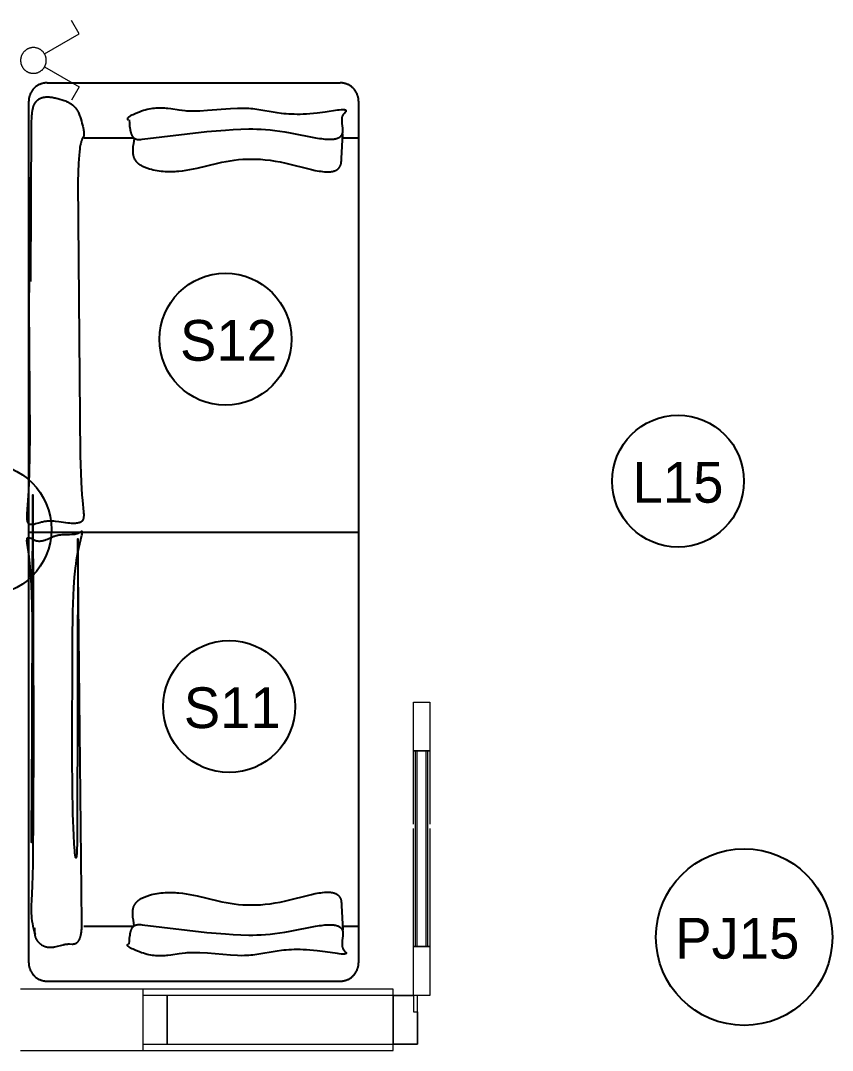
# Model space of a CAD drawing. Header units: metres. Extents: x 0 to 2861, y -1 to 1496.
# Drawn here: x 21.525 to 23.518, y 4.6 to 7.128 of the extents above; entities that cross this region are included whole.
import ezdxf

# ---------------------------------------------------------------- set-up
doc = ezdxf.new("R2010")
doc.units = ezdxf.units.M
for name, color, linetype, lineweight in [('#SAKLAR', 4, 'Continuous', 20), ('ARS-KUSEN', 25, 'Continuous', 9), ('ARS_DINDING', 1, 'Continuous', 15)]:
    doc.layers.add(name, color=color, linetype=linetype, lineweight=lineweight)
for name, color, linetype in [('ARS-FURNITURE', 252, 'Continuous'), ('FURNITURE', 251, 'Continuous'), ('TEKS', 7, 'Continuous')]:
    doc.layers.add(name, color=color, linetype=linetype)

# ---------------------------------------------------------------- blocks, each defined once
blk = doc.blocks.new('A45')
at = {"layer": 'FURNITURE'}
for points in [[(26955.2, 14386.7), (26953.5, 14386.7), (26951.8, 14386.6), (26950.1, 14386.4), (26948.4, 14386.2), (26946.7, 14386), (26945.1, 14385.7), (26943.4, 14385.3), (26941.8, 14384.8), (26940.1, 14384.4), (26938.5, 14383.8), (26936.9, 14383.2), (26935.3, 14382.6), (26933.8, 14381.9), (26932.2, 14381.1), (26930.7, 14380.3), (26929.3, 14379.4), (26927.8, 14378.5), (26926.4, 14377.5), (26925, 14376.5), (26923.7, 14375.5), (26922.4, 14374.4), (26921.1, 14373.2), (26919.9, 14372.1), (26918.7, 14370.8), (26917.6, 14369.6), (26916.5, 14368.3), (26915.4, 14366.9), (26914.4, 14365.5), (26913.4, 14364.1), (26912.5, 14362.7), (26911.7, 14361.2), (26910.8, 14359.7), (26910.1, 14358.2), (26909.4, 14356.6), (26908.7, 14355), (26908.1, 14353.4), (26907.6, 14351.8), (26907.1, 14350.2), (26906.7, 14348.5), (26906.3, 14346.9), (26906, 14345.2), (26905.7, 14343.5), (26905.5, 14341.8), (26905.4, 14340.1), (26905.3, 14338.4), (26905.2, 14336.7)], [(26955.2, 14386.7), (29305.2, 14386.7)], [(27050.6, 14370.6), (27043.5, 14370.8), (27040, 14370.8), (27038.2, 14370.7), (27036.5, 14370.6), (27034.8, 14370.5), (27033, 14370.3), (27032.2, 14370.2), (27031.3, 14370.1), (27030.5, 14369.9), (27029.7, 14369.8), (27028.8, 14369.6), (27028, 14369.4), (27027.2, 14369.2), (27026.4, 14368.9), (27025.6, 14368.7), (27024.7, 14368.4), (27023.9, 14368.1), (27023.1, 14367.8), (27022.6, 14367.6), (27022, 14367.3), (27021.5, 14367.1), (27020.9, 14366.8), (27020.4, 14366.5), (27019.8, 14366.2), (27018.8, 14365.6), (27017.7, 14365), (27016.7, 14364.3), (27015.6, 14363.5), (27014.6, 14362.8), (27013.7, 14362), (27012.7, 14361.1), (27011.7, 14360.3), (27010.8, 14359.4), (27009.9, 14358.5), (27009.1, 14357.5), (27008.2, 14356.6), (27007.4, 14355.6), (27006.6, 14354.6), (27005.8, 14353.5), (27005.1, 14352.5), (27004.4, 14351.4), (27003.7, 14350.3), (27003, 14349.2), (27002.4, 14348.1), (27001.8, 14346.9), (27001.3, 14345.8), (27000.8, 14344.6), (27000.3, 14343.5), (26999.8, 14342.3), (26999.4, 14341.1), (26999.1, 14340), (26998.7, 14338.8), (26998.4, 14337.6), (26998.2, 14336.7), (26998.1, 14335.7), (26997.9, 14334.8), (26997.8, 14333.9), (26997.7, 14333), (26997.6, 14332.1), (26997.5, 14331.1), (26997.5, 14330.2), (26997.5, 14329.3), (26997.5, 14328.4), (26997.5, 14327.4), (26997.5, 14326.5), (26997.6, 14325.6), (26997.6, 14324.7), (26997.8, 14322.8), (26998.1, 14321), (26998.3, 14319.1), (26998.7, 14317.3), (26999, 14315.4), (26999.9, 14311.7), (27003.8, 14296.6), (27004.7, 14292.8), (27005.1, 14290.9), (27005.5, 14288.9), (27005.8, 14287), (27006.1, 14285), (27006.3, 14283.1), (27006.5, 14281.1), (27006.6, 14279.1), (27006.7, 14278.2), (27006.7, 14277.2), (27006.7, 14275.4), (27006.4, 14268.3), (27006.4, 14267.5), (27006.4, 14266.6), (27006.5, 14265.8), (27006.5, 14265), (27006.6, 14264.2), (27006.6, 14263.8), (27006.7, 14263.4), (27006.7, 14262.9), (27006.8, 14262.4), (27006.9, 14261.9), (27007.1, 14261.5), (27007.2, 14261), (27007.3, 14260.5), (27007.5, 14260.1), (27007.6, 14259.6), (27007.8, 14259.2), (27008, 14258.7), (27008.2, 14258.3), (27008.4, 14257.9), (27008.6, 14257.5), (27008.8, 14257.1), (27009.1, 14256.7), (27009.3, 14256.3), (27009.6, 14255.9), (27009.8, 14255.5), (27010.1, 14255.1), (27010.4, 14254.8), (27010.7, 14254.4), (27011, 14254.1), (27011.3, 14253.7), (27011.6, 14253.4), (27012, 14253), (27012.3, 14252.7), (27012.7, 14252.4), (27013, 14252.1), (27013.4, 14251.8), (27013.8, 14251.5), (27014.2, 14251.2), (27014.6, 14250.9), (27015, 14250.6), (27015.4, 14250.3), (27015.8, 14250), (27016.2, 14249.7), (27017.1, 14249.2), (27018, 14248.7), (27019, 14248.2), (27020, 14247.8), (27021, 14247.3), (27022, 14246.9), (27023.1, 14246.5), (27024.1, 14246.1), (27025.3, 14245.8), (27026.4, 14245.4), (27027.5, 14245.1), (27028.7, 14244.8), (27031.1, 14244.2), (27033.6, 14243.7), (27036.2, 14243.3), (27038.8, 14242.9), (27041.5, 14242.6), (27044.2, 14242.3), (27047, 14242.1), (27052.6, 14241.7), (27058.3, 14241.5), (27064.1, 14241.4), (28111.4, 14252.4), (28112, 14252.4), (28112, 14252.4), (28112, 14252.4), (27283, 14254.1), (27260.3, 14255.2), (27252.5, 14255.7), (27249.5, 14256), (27246.9, 14256.3), (27245.8, 14256.5), (27244.9, 14256.6), (27244, 14256.8), (27243.3, 14257), (27243, 14257), (27242.7, 14257.1), (27242.5, 14257.2), (27242.3, 14257.2), (27242.2, 14257.3), (27242.1, 14257.3), (27242, 14257.3), (27241.9, 14257.4), (27241.8, 14257.4), (27241.8, 14257.5), (27241.7, 14257.5), (27241.6, 14257.5), (27241.6, 14257.6), (27241.5, 14257.6), (27241.5, 14257.6), (27241.4, 14257.7), (27241.4, 14257.7), (27241.4, 14257.8), (27241.3, 14257.8), (27241.3, 14257.8), (27241.3, 14257.9), (27241.3, 14257.9), (27241.3, 14258), (27241.3, 14258), (27241.4, 14258), (27241.4, 14258.1), (27241.4, 14258.1), (27241.4, 14258.2), (27241.5, 14258.2), (27241.5, 14258.2), (27241.6, 14258.3), (27241.6, 14258.3), (27241.7, 14258.4), (27241.8, 14258.4), (27241.9, 14258.4), (27241.9, 14258.5), (27242, 14258.5), (27242.1, 14258.5), (27242.2, 14258.6), (27242.4, 14258.7), (27242.7, 14258.7), (27242.9, 14258.8), (27243.2, 14258.9), (27243.5, 14259), (27244.2, 14259.1), (27244.9, 14259.3), (27245.7, 14259.4), (27247.6, 14259.8), (27249.7, 14260.1), (27254.7, 14260.7), (27260.6, 14261.2), (27279.6, 14262.7), (27303, 14264), (27361.5, 14266), (27510.9, 14268.5), (27832.9, 14267.7), (27913.7, 14266), (27979.1, 14263.3), (28006.8, 14261.4), (28031.7, 14259), (28043.2, 14257.6), (28054.1, 14256.1), (28064.5, 14254.4), (28074.3, 14252.6), (28086.1, 14250.2), (28121.9, 14241.6), (28124.7, 14241), (28126, 14240.8), (28127.1, 14240.7), (28127.6, 14240.6), (28128.1, 14240.6), (28128.6, 14240.5), (28129, 14240.5), (28129.2, 14240.5), (28129.4, 14240.5), (28129.6, 14240.5), (28129.8, 14240.5), (28130, 14240.5), (28130.2, 14240.6), (28130.3, 14240.6), (28130.4, 14240.6), (28130.5, 14240.6), (28130.5, 14240.6), (28130.6, 14240.6), (28130.7, 14240.7), (28130.7, 14240.7), (28130.8, 14240.7), (28130.9, 14240.7), (28130.9, 14240.7), (28131, 14240.8), (28131.1, 14240.8), (28131.1, 14240.8), (28131.2, 14240.8), (28131.2, 14240.9), (28131.3, 14240.9), (28131.3, 14240.9), (28131.4, 14241), (28131.4, 14241), (28131.4, 14241), (28131.5, 14241.1), (28131.5, 14241.1), (28131.5, 14241.1), (28131.6, 14241.2), (28131.6, 14241.2), (28131.6, 14241.2), (28131.7, 14241.3), (28131.7, 14241.3), (28131.7, 14241.4), (28131.7, 14241.4), (28131.7, 14241.5), (28131.8, 14241.5), (28131.8, 14241.5), (28131.8, 14241.6), (28131.8, 14241.6), (28131.8, 14241.7), (28131.8, 14241.7), (28131.8, 14241.7), (28131.8, 14241.7), (28131.8, 14241.8), (28131.8, 14241.8), (28131.8, 14241.8), (28131.8, 14241.9), (28131.8, 14241.9), (28131.8, 14241.9), (28131.8, 14242), (28131.8, 14242), (28131.8, 14242.1), (28131.8, 14242.1), (28131.8, 14242.2), (28131.7, 14242.3), (28131.7, 14242.3), (28131.7, 14242.4), (28131.7, 14242.5), (28131.7, 14242.5), (28131.6, 14242.6), (28131.6, 14242.7), (28131.5, 14242.9), (28131.5, 14243), (28131.4, 14243.2), (28131.2, 14243.5), (28131.1, 14243.9), (28130.6, 14244.6), (28128.4, 14248.4), (28127.8, 14249.5), (28127.1, 14250.7), (28126.8, 14251.4), (28126.5, 14252), (28126.2, 14252.7), (28125.9, 14253.4), (28125.6, 14254.2), (28125.3, 14254.9), (28125.1, 14255.7), (28124.8, 14256.5), (28124.6, 14257.3), (28124.4, 14258.1), (28124.2, 14258.7), (28124.1, 14259.4), (28123.8, 14260.7), (28123.6, 14262), (28123.4, 14263.4), (28123.3, 14264.8), (28123.2, 14266.2), (28123, 14269.2), (28122.8, 14275.5), (28122.6, 14289.2), (28122.5, 14292.7), (28122.2, 14296.2), (28121.9, 14299.8), (28121.7, 14301.6), (28121.5, 14303.3), (28121.2, 14305.1), (28120.8, 14306.8), (28120.5, 14308.6), (28120.1, 14310.3), (28119.5, 14312.2), (28119, 14314.1), (28118.4, 14316), (28117.7, 14317.9), (28116.3, 14321.6), (28110.1, 14335.9), (28108.7, 14339.5), (28108, 14341.2), (28107.4, 14343), (28106.8, 14344.7), (28106.3, 14346.5), (28105.8, 14348.3), (28105.6, 14349.2), (28105.5, 14350), (28105.3, 14350.9), (28105.1, 14351.8), (28105, 14352.7), (28104.9, 14353.6), (28104.8, 14354.5), (28104.7, 14355.4), (28104.7, 14356.2), (28104.6, 14357.1), (28104.6, 14358), (28104.6, 14358.9), (28104.7, 14359.8), (28104.8, 14360.7), (28104.8, 14361.6), (28105, 14362.5), (28105.1, 14363.4), (28105.3, 14364.3), (28105.5, 14365.3), (28105.8, 14366.2), (28106, 14367.1), (28106.3, 14368), (28106.7, 14368.9), (28107, 14369.8), (28107.4, 14370.8), (28107.8, 14371.7), (28108.7, 14373.5), (28112.1, 14380.3), (28112.4, 14381), (28112.8, 14381.7), (28113, 14382.4), (28113.3, 14383), (28113.5, 14383.6), (28113.7, 14384.2), (28113.8, 14384.5), (28113.8, 14384.8), (28113.9, 14385), (28114, 14385.3), (28114, 14385.6), (28114.1, 14385.8), (28114.1, 14386.1), (28114.2, 14386.3), (28114.2, 14386.5), (28114.2, 14386.8), (28114.2, 14387), (28114.2, 14387.2), (28114.2, 14387.4), (28114.2, 14387.6), (28114.2, 14387.8), (28114.2, 14388), (28114.2, 14388.2), (28114.2, 14388.3), (28114.2, 14388.4), (28114.1, 14388.5), (28114.1, 14388.6), (28114.1, 14388.7), (28114.1, 14388.8), (28114.1, 14388.9), (28114, 14388.9), (28114, 14389), (28114, 14389.1), (28113.9, 14389.2), (28113.9, 14389.3), (28113.9, 14389.4), (28113.9, 14389.4), (28113.8, 14389.5), (28113.8, 14389.6), (28113.7, 14389.7), (28113.7, 14389.7), (28113.7, 14389.8), (28113.6, 14389.9), (28113.6, 14390), (28113.5, 14390), (28113.5, 14390.1), (28113.4, 14390.2), (28113.4, 14390.2), (28113.3, 14390.3), (28113.3, 14390.4), (28113.2, 14390.4), (28113.2, 14390.5), (28113.1, 14390.5), (28113.1, 14390.6), (28113, 14390.7), (28113, 14390.7), (28112.9, 14390.8), (28112.8, 14390.8), (28112.8, 14390.9), (28112.7, 14390.9), (28112.6, 14391), (28112.6, 14391), (28112.5, 14391.1), (28112.4, 14391.1), (28112.4, 14391.2), (28112.3, 14391.2), (28112.2, 14391.3), (28112.1, 14391.4), (28111.9, 14391.4), (28111.7, 14391.5), (28111.6, 14391.6), (28111.4, 14391.7), (28111.2, 14391.7), (28111, 14391.8), (28110.9, 14391.9), (28110.7, 14391.9), (28110.5, 14392), (28110.3, 14392), (28110.1, 14392.1), (28109.8, 14392.1), (28109.6, 14392.2), (28109.4, 14392.2), (28109, 14392.3), (28108.5, 14392.3), (28108, 14392.4), (28107.5, 14392.4), (28107, 14392.4), (28106.5, 14392.4), (28105.9, 14392.4), (28104.8, 14392.4), (28103.6, 14392.3), (28102.4, 14392.2), (28099.7, 14391.9), (28076.2, 14388.2), (28063.6, 14386.5), (28035.2, 14383.4), (28001.7, 14380.8), (27962.1, 14378.7), (27861, 14376.1), (27301.9, 14380.3), (27288.3, 14380), (27285.8, 14379.8), (27285.4, 14379.8), (27285, 14379.7), (27284.9, 14379.7), (27284.8, 14379.7), (27284.7, 14379.7), (27284.6, 14379.7), (27284.5, 14379.6), (27284.4, 14379.6), (27284.4, 14379.6), (27284.4, 14379.6), (27284.4, 14379.6), (27284.4, 14379.5), (27284.5, 14379.5), (27284.6, 14379.5), (27284.7, 14379.5), (27284.8, 14379.5), (27284.9, 14379.4), (27285.1, 14379.4), (27285.4, 14379.4), (27285.9, 14379.3), (27288.7, 14379.1), (27315.3, 14378.4), (28231.1, 14375.9), (28231.5, 14375.9), (28231.6, 14375.9), (28231.7, 14375.9), (28231.7, 14375.9), (28231.7, 14375.8), (28231.6, 14375.8), (28231.5, 14375.8), (28230.5, 14375.8), (27539.2, 14373.3), (27223.2, 14375.1), (27165.2, 14376.9), (27124.6, 14379.5), (27113.3, 14380.1), (27107.5, 14380.2), (27101.7, 14380.2), (27095.6, 14380.1), (27089.5, 14379.8), (27083.1, 14379.4), (27076.6, 14378.7), (27069.9, 14377.9), (27062.9, 14376.8), (27055.6, 14375.4), (27048.1, 14373.8), (27040.3, 14371.8), (27032.1, 14369.5)], [(28130.2, 14386.7), (28130.2, 13486.7)], [(28813.5, 14381), (29247.9, 14379.1), (29260.7, 14378.5), (29266.1, 14378.1), (29271, 14377.6), (29275.4, 14377.1), (29279.3, 14376.5), (29281.1, 14376.1), (29282.8, 14375.8), (29284.5, 14375.4), (29286, 14375), (29287.5, 14374.6), (29289, 14374.2), (29290.3, 14373.8), (29291.7, 14373.3), (29293.2, 14372.7), (29294.6, 14372.1), (29296, 14371.5), (29297.3, 14370.8), (29298.6, 14370.1), (29299.9, 14369.4), (29300.5, 14369), (29301, 14368.7), (29301.6, 14368.3), (29302.2, 14367.9), (29302.7, 14367.5), (29303.3, 14367.1), (29303.8, 14366.7), (29304.3, 14366.3), (29304.8, 14365.9), (29305.3, 14365.4), (29305.8, 14365), (29306.2, 14364.6), (29306.7, 14364.1), (29307.1, 14363.7), (29307.6, 14363.2), (29308, 14362.7), (29308.4, 14362.3), (29308.8, 14361.8), (29309.2, 14361.3), (29309.5, 14360.9), (29309.9, 14360.4), (29310.3, 14359.9), (29310.6, 14359.4), (29310.9, 14358.9), (29311.3, 14358.4), (29311.6, 14357.9), (29311.9, 14357.3), (29312.2, 14356.8), (29312.5, 14356.3), (29312.7, 14355.8), (29313, 14355.2), (29313.2, 14354.7), (29313.7, 14353.6), (29314.2, 14352.5), (29314.6, 14351.4), (29314.9, 14350.2), (29315.3, 14349.1), (29315.6, 14347.9), (29315.9, 14346.7), (29316.1, 14345.6), (29316.3, 14344.3), (29316.5, 14343.1), (29316.6, 14341.9), (29316.7, 14340.7), (29316.8, 14339.4), (29316.9, 14338.2), (29316.9, 14336.9), (29316.9, 14335.6), (29316.9, 14334.4), (29316.9, 14333.1), (29316.7, 14330.5), (29316.5, 14327.9), (29316.2, 14325.3), (29315.8, 14322.6), (29315.4, 14320), (29314.8, 14317.4), (29314.3, 14314.8), (29313.7, 14312.1), (29312.3, 14307), (29310.9, 14301.9), (29309, 14295.7), (29307.9, 14292.6), (29306.9, 14289.7), (29305.8, 14286.8), (29304.6, 14284), (29303.4, 14281.3), (29302.2, 14278.6), (29301.5, 14277.3), (29300.8, 14276), (29300.1, 14274.8), (29299.4, 14273.6), (29298.6, 14272.3), (29297.9, 14271.2), (29297.1, 14270), (29296.3, 14268.9), (29295.5, 14267.7), (29294.6, 14266.7), (29293.7, 14265.6), (29292.8, 14264.6), (29291.9, 14263.5), (29290.9, 14262.6), (29289.9, 14261.6), (29288.9, 14260.7), (29287.8, 14259.7), (29286.7, 14258.8), (29285.6, 14258), (29284.4, 14257.1), (29283.3, 14256.3), (29282, 14255.5), (29280.8, 14254.8), (29279.5, 14254), (29278.3, 14253.3), (29276.9, 14252.6), (29275.6, 14251.9), (29274.3, 14251.3), (29271.5, 14250), (29268.7, 14248.9), (29265.9, 14247.8), (29262.9, 14246.7), (29260, 14245.7), (29257, 14244.8), (29251, 14243.1), (29245, 14241.4), (29236.7, 14239.4), (29232.8, 14238.5), (29229, 14237.7), (29225.4, 14237), (29223.6, 14236.7), (29222, 14236.5), (29220.4, 14236.3), (29218.9, 14236.1), (29217.5, 14236), (29216.9, 14236), (29216.2, 14236), (29215.5, 14235.9), (29214.8, 14236), (29214.2, 14236), (29213.5, 14236), (29212.9, 14236.1), (29212.3, 14236.2), (29211.8, 14236.3), (29211.2, 14236.4), (29210.7, 14236.5), (29210.2, 14236.7), (29209.7, 14236.8), (29209.2, 14237), (29208.8, 14237.1), (29208.3, 14237.3), (29207.9, 14237.5), (29207.5, 14237.7), (29207.1, 14237.9), (29206.6, 14238.1), (29205.8, 14238.6), (29202.4, 14240.5), (29201.4, 14241), (29200.4, 14241.4), (29199.3, 14241.9), (29198.2, 14242.3), (29197, 14242.8), (29195.8, 14243.2), (29194.5, 14243.6), (29193.1, 14244), (29190.1, 14244.8), (29186.9, 14245.5), (29183.4, 14246.2), (29179.7, 14246.8), (29175.7, 14247.4), (29167.1, 14248.5), (29157.6, 14249.5), (29136.1, 14251), (29111.8, 14252), (29084.9, 14252.6), (28338.8, 14246.6), (28265.9, 14243.9), (28232, 14241.7), (28216, 14240.3), (28184.8, 14237), (28181.9, 14236.8), (28179, 14236.6), (28177.6, 14236.6), (28176.3, 14236.6), (28175, 14236.6), (28173.7, 14236.7), (28172.4, 14236.8), (28171.2, 14236.9), (28170, 14237), (28169.4, 14237.1), (28168.8, 14237.2), (28168.3, 14237.3), (28167.7, 14237.5), (28167.2, 14237.6), (28166.7, 14237.7), (28166.1, 14237.9), (28165.6, 14238.1), (28165.1, 14238.2), (28164.6, 14238.4), (28164.1, 14238.6), (28163.7, 14238.8), (28163.2, 14239), (28162.8, 14239.3), (28162.3, 14239.5), (28161.9, 14239.8), (28161.7, 14239.9), (28161.5, 14240.1), (28161.3, 14240.2), (28161.1, 14240.4), (28160.9, 14240.5), (28160.7, 14240.7), (28160.5, 14240.8), (28160.3, 14241), (28160.1, 14241.1), (28159.9, 14241.3), (28159.8, 14241.5), (28159.6, 14241.6), (28159.3, 14242), (28159, 14242.3), (28158.7, 14242.6), (28158.5, 14243), (28158.2, 14243.3), (28157.9, 14243.7), (28157.7, 14244), (28157.5, 14244.4), (28157.2, 14244.8), (28157, 14245.2), (28156.8, 14245.6), (28156.6, 14246), (28156.4, 14246.5), (28156.2, 14246.9), (28156, 14247.3), (28155.9, 14247.8), (28155.7, 14248.3), (28155.6, 14248.7), (28155.4, 14249.2), (28155.3, 14249.7), (28155, 14250.7), (28154.8, 14251.7), (28154.6, 14252.7), (28154.4, 14253.7), (28154.2, 14254.8), (28154.1, 14255.9), (28153.9, 14257), (28153.8, 14258.1), (28153.7, 14260.4), (28153.6, 14262.8), (28153.6, 14265.1), (28153.7, 14267.5), (28153.8, 14269.9), (28154.1, 14274.6), (28154.6, 14279.9), (28155.2, 14285), (28157.9, 14304.1), (28159, 14313.2), (28159.4, 14317.8), (28159.7, 14322.4), (28159.8, 14324.6), (28159.8, 14327), (28159.8, 14329.3), (28159.8, 14331.6), (28159.6, 14334), (28159.4, 14336.4), (28159.2, 14338.8), (28158.9, 14341.3), (28158.5, 14343.8), (28158, 14346.3), (28157.5, 14348.9), (28156.8, 14351.5), (28155.6, 14356.2), (28152.2, 14367.8), (28151.6, 14370), (28151.1, 14372.1), (28150.9, 14373.2), (28150.7, 14374.2), (28150.6, 14375.2), (28150.4, 14376.2), (28150.3, 14377.2), (28150.3, 14377.6), (28150.3, 14378.1), (28150.3, 14378.6), (28150.3, 14379), (28150.3, 14379.5), (28150.3, 14379.9), (28150.3, 14380.3), (28150.3, 14380.7), (28150.4, 14381.2), (28150.4, 14381.6), (28150.5, 14382), (28150.6, 14382.3), (28150.6, 14382.5), (28150.7, 14382.7), (28150.7, 14382.9), (28150.8, 14383.1), (28150.9, 14383.3), (28150.9, 14383.5), (28151, 14383.6), (28151, 14383.8), (28151.1, 14384), (28151.2, 14384.2), (28151.3, 14384.3), (28151.4, 14384.5), (28151.5, 14384.7), (28151.6, 14384.9), (28151.7, 14385.1), (28151.8, 14385.3), (28151.9, 14385.5), (28152.1, 14385.6), (28152.2, 14385.8), (28152.3, 14386), (28152.5, 14386.2), (28152.6, 14386.3), (28152.8, 14386.5), (28153, 14386.7), (28153.1, 14386.8), (28153.3, 14387), (28153.5, 14387.1), (28153.7, 14387.3), (28153.8, 14387.4), (28154, 14387.6), (28154.2, 14387.7), (28154.4, 14387.8), (28154.6, 14388), (28154.8, 14388.1), (28155, 14388.2), (28155.3, 14388.3), (28155.5, 14388.5), (28155.7, 14388.6), (28155.9, 14388.7), (28156.2, 14388.8), (28156.7, 14389), (28157.2, 14389.2), (28157.7, 14389.4), (28158.2, 14389.6), (28158.7, 14389.7), (28159.3, 14389.9), (28159.9, 14390), (28160.5, 14390.2), (28161.1, 14390.3), (28161.7, 14390.4), (28163, 14390.6), (28164.3, 14390.8), (28165.7, 14390.9), (28167.1, 14391), (28168.6, 14391.1), (28170.1, 14391.1), (28173.2, 14391.1), (28176.5, 14391), (28179.9, 14390.9), (28241.7, 14386.8), (28290.7, 14384.6), (28390.9, 14382.4), (28749, 14385.7), (29090.3, 14380.8), (29107, 14380.1), (29108.7, 14380), (29110, 14379.9)], [(29355.2, 14336.7), (29355.2, 14338.4), (29355.1, 14340.1), (29355, 14341.8), (29354.8, 14343.5), (29354.5, 14345.2), (29354.2, 14346.9), (29353.8, 14348.5), (29353.4, 14350.2), (29352.9, 14351.8), (29352.4, 14353.4), (29351.8, 14355), (29351.1, 14356.6), (29350.4, 14358.2), (29349.6, 14359.7), (29348.8, 14361.2), (29348, 14362.7), (29347.1, 14364.1), (29346.1, 14365.5), (29345.1, 14366.9), (29344, 14368.3), (29342.9, 14369.6), (29341.8, 14370.8), (29340.6, 14372.1), (29339.4, 14373.2), (29338.1, 14374.4), (29336.8, 14375.5), (29335.5, 14376.5), (29334.1, 14377.5), (29332.7, 14378.5), (29331.2, 14379.4), (29329.7, 14380.3), (29328.2, 14381.1), (29326.7, 14381.9), (29325.2, 14382.6), (29323.6, 14383.2), (29322, 14383.8), (29320.4, 14384.4), (29318.7, 14384.8), (29317.1, 14385.3), (29315.4, 14385.7), (29313.7, 14386), (29312.1, 14386.2), (29310.4, 14386.4), (29308.7, 14386.6), (29307, 14386.7), (29305.2, 14386.7)], [(26905.2, 14336.7), (26905.2, 13536.7)], [(29355.2, 14336.7), (29355.2, 13536.7)], [(27055.2, 14236.7), (27055.2, 14100.2)], [(29205.2, 14236.7), (29205.2, 14100.2)], [(27006.1, 14112.5), (27014.8, 14112), (27023.3, 14111.3), (27027.4, 14110.8), (27031.4, 14110.3), (27033.4, 14109.9), (27035.3, 14109.6), (27037.1, 14109.2), (27038.9, 14108.8), (27040.6, 14108.3), (27042.3, 14107.8), (27043.1, 14107.5), (27044, 14107.3), (27044.7, 14107), (27045.5, 14106.7), (27046.3, 14106.4), (27047, 14106), (27047.7, 14105.7), (27048.4, 14105.4), (27049.1, 14105), (27049.8, 14104.6), (27050.4, 14104.2), (27051.1, 14103.8), (27051.7, 14103.4), (27052.3, 14103), (27052.8, 14102.5), (27053.1, 14102.3), (27053.4, 14102.1), (27053.7, 14101.8), (27053.9, 14101.6), (27054.2, 14101.3), (27054.4, 14101.1), (27054.7, 14100.8), (27054.9, 14100.6), (27055.1, 14100.3), (27055.4, 14100), (27055.6, 14099.8), (27055.8, 14099.5), (27056, 14099.2), (27056.2, 14098.9), (27056.4, 14098.6), (27056.6, 14098.4), (27056.8, 14098.1), (27057, 14097.8), (27057.1, 14097.5), (27057.3, 14097.1), (27057.5, 14096.8), (27057.6, 14096.5), (27057.8, 14096.2), (27057.9, 14095.9), (27058, 14095.5), (27058.2, 14095.2), (27058.3, 14094.9), (27058.4, 14094.6), (27058.5, 14094.3), (27058.6, 14094), (27058.7, 14093.3), (27058.9, 14092.7), (27059, 14092), (27059.1, 14091.3), (27059.2, 14090.6), (27059.3, 14089.9), (27059.4, 14089.2), (27059.4, 14088.5), (27059.5, 14087.8), (27059.5, 14087), (27059.5, 14085.5), (27059.5, 14084), (27059.4, 14082.4), (27059.3, 14080.8), (27059, 14077.5), (27038.3, 13901.1), (27033.9, 13850.2), (27032.4, 13829), (27031.3, 13807.8), (27030.9, 13786.3), (27031, 13775.2), (27031.3, 13764), (27031.8, 13752.4), (27032.6, 13740.4), (27033.7, 13728), (27035.1, 13715.2), (27036.8, 13701.8), (27038.9, 13687.8), (27041.4, 13673.2), (27055, 13603.9), (27056.6, 13593.4), (27057.3, 13588.3), (27057.9, 13583.3), (27058.4, 13578.4), (27058.7, 13573.7), (27059, 13569.1), (27059, 13566.9), (27059, 13564.7), (27059, 13562.6), (27058.9, 13560.5), (27058.8, 13558.5), (27058.6, 13556.5), (27058.4, 13554.6), (27058.2, 13552.7), (27057.9, 13550.9), (27057.7, 13550), (27057.5, 13549.1), (27057.3, 13548.3), (27057.1, 13547.4), (27056.9, 13546.6), (27056.6, 13545.8), (27056.4, 13545), (27056.1, 13544.3), (27055.8, 13543.5), (27055.5, 13542.8), (27055.2, 13542), (27054.9, 13541.3), (27054.5, 13540.6), (27054.2, 13540), (27053.8, 13539.3), (27053.4, 13538.7), (27053, 13538.1), (27052.6, 13537.5), (27052.2, 13536.9), (27052, 13536.6), (27051.7, 13536.4), (27051.5, 13536.1), (27051.3, 13535.8), (27051, 13535.6), (27050.8, 13535.3), (27050.5, 13535.1), (27050.3, 13534.8), (27050, 13534.6), (27049.8, 13534.3), (27049.5, 13534.1), (27049.2, 13533.9), (27049, 13533.7), (27048.7, 13533.4), (27048.4, 13533.2), (27048.1, 13533), (27047.8, 13532.8), (27047.5, 13532.6), (27047.2, 13532.4), (27046.9, 13532.3), (27046.6, 13532.1), (27046.3, 13531.9), (27046, 13531.8), (27045.6, 13531.6), (27045.3, 13531.4), (27045, 13531.3), (27044.6, 13531.1), (27044.3, 13531), (27044, 13530.9), (27043.6, 13530.7), (27043.3, 13530.6), (27042.9, 13530.5), (27042.5, 13530.4), (27042.2, 13530.3), (27041.8, 13530.2), (27041.4, 13530.1), (27040.6, 13529.9), (27039.8, 13529.8), (27039, 13529.7), (27038.2, 13529.6), (27037.3, 13529.5), (27036.7, 13529.5), (27036, 13529.5), (27035.3, 13529.4), (27034.6, 13529.4), (27033.2, 13529.5), (27031.7, 13529.6), (27030.3, 13529.7), (27028.7, 13529.8), (27015.8, 13531.4), (27012.5, 13531.7), (27010.9, 13531.8), (27009.2, 13531.9), (27007.6, 13531.9), (27005.9, 13531.9), (27004.3, 13531.8), (27003.5, 13531.8), (27002.8, 13531.7), (27002, 13531.6), (27001.2, 13531.5), (27000.4, 13531.4), (26999.7, 13531.2), (26998.9, 13531.1), (26998.2, 13530.9), (26997.4, 13530.7), (26996.7, 13530.5), (26996, 13530.3), (26995.2, 13530), (26994.5, 13529.7), (26993.8, 13529.4), (26993.5, 13529.3), (26993.2, 13529.1), (26992.8, 13528.9), (26992.5, 13528.7), (26992.2, 13528.5), (26991.8, 13528.3), (26991.5, 13528.2), (26991.2, 13527.9), (26990.9, 13527.7), (26990.5, 13527.5), (26990.2, 13527.3), (26989.9, 13527.1), (26989.6, 13526.8), (26989.3, 13526.6), (26989, 13526.3), (26988.7, 13526), (26988.2, 13525.6), (26987.8, 13525.2), (26985.6, 13523), (26985.2, 13522.6), (26985, 13522.3), (26984.7, 13522.1), (26984.4, 13521.9), (26984.2, 13521.7), (26984, 13521.5), (26983.7, 13521.3), (26983.6, 13521.2), (26983.5, 13521.2), (26983.4, 13521.1), (26983.3, 13521), (26983.2, 13521), (26983.1, 13520.9), (26982.9, 13520.9), (26982.8, 13520.8), (26982.7, 13520.8), (26982.6, 13520.7), (26982.5, 13520.7), (26982.4, 13520.7), (26982.3, 13520.6), (26982.3, 13520.6), (26982.2, 13520.6), (26982.1, 13520.6), (26982, 13520.5), (26981.9, 13520.5), (26981.8, 13520.5), (26981.7, 13520.5), (26981.6, 13520.5), (26981.5, 13520.5), (26981.5, 13520.5), (26981.4, 13520.6), (26981.3, 13520.6), (26981.2, 13520.6), (26981.2, 13520.6), (26981.1, 13520.6), (26981, 13520.7), (26980.9, 13520.7), (26980.9, 13520.7), (26980.8, 13520.8), (26980.7, 13520.8), (26980.7, 13520.9), (26980.6, 13520.9), (26980.5, 13521), (26980.5, 13521), (26980.4, 13521.1), (26980.4, 13521.2), (26980.3, 13521.2), (26980.2, 13521.3), (26980.2, 13521.4), (26980.1, 13521.4), (26980.1, 13521.5), (26980, 13521.6), (26980, 13521.7), (26979.9, 13521.8), (26979.9, 13521.9), (26979.8, 13522), (26979.8, 13522.1), (26979.7, 13522.2), (26979.7, 13522.3), (26979.7, 13522.4), (26979.6, 13522.5), (26979.6, 13522.7), (26979.5, 13523), (26979.4, 13523.2), (26979.4, 13523.5), (26979.3, 13523.8), (26979.2, 13524.1), (26979.2, 13524.4), (26979.1, 13524.7), (26979.1, 13525), (26979, 13525.7), (26979, 13526.5), (26979, 13527.2), (26978.9, 13528), (26978.9, 13528.9), (26979, 13530.7), (26979.1, 13532.6), (26979.2, 13534.7), (26979.6, 13539.3), (26980.2, 13544.2), (26985.2, 13578.1), (26988, 13599.8), (26989.1, 13610), (26989.9, 13619.7), (26990.5, 13629), (26990.9, 13637.8), (26991.2, 13646.3), (26991.2, 13654.5), (26991.1, 13662.3), (26990.9, 13669.8), (26990.5, 13677), (26990.1, 13683.9), (26989.5, 13690.6), (26988.8, 13697), (26987.2, 13709.3), (26977.9, 13764.2), (26976.4, 13775.1), (26975.9, 13780.6), (26975.4, 13786.3), (26975, 13792.2), (26974.8, 13798.1), (26974.7, 13807.3), (26975, 13816.7), (26976, 13836.4), (26981.1, 13899.2), (26982.3, 13920.2), (26982.6, 13930.4), (26982.6, 13940.5), (26982.4, 13950.3), (26982.1, 13955.1), (26981.8, 13959.8), (26980.9, 13968), (26979.9, 13975.9), (26976.4, 13999.3), (26975.4, 14007.1), (26975, 14011), (26974.7, 14015), (26974.4, 14019), (26974.2, 14023.1), (26974.1, 14027.3), (26974.1, 14031.5), (26974.3, 14035.8), (26974.6, 14040.2), (26975, 14044.6), (26975.5, 14049.2), (26976.3, 14053.9), (26977.2, 14058.7), (26978.3, 14063.6), (26979.6, 14068.6), (26981.1, 14073.8), (26982.8, 14079.1), (26984.8, 14084.6), (26987, 14090.3), (26989.5, 14096.1), (26992.2, 14102.1), (26993.8, 14105.5), (26994.6, 14107.1), (26995.5, 14108.7), (26996.3, 14110.2), (26996.8, 14111), (26997.2, 14111.7), (26997.6, 14112.3), (26998.1, 14113), (26998.5, 14113.6), (26999, 14114.2), (26999.2, 14114.4), (26999.4, 14114.7), (26999.6, 14114.9), (26999.9, 14115.2), (27000.1, 14115.4), (27000.3, 14115.6), (27000.5, 14115.8), (27000.7, 14116), (27000.9, 14116.1), (27001, 14116.2), (27001.1, 14116.3), (27001.2, 14116.4), (27001.3, 14116.4), (27001.4, 14116.5), (27001.5, 14116.6), (27001.6, 14116.6), (27001.8, 14116.7), (27001.9, 14116.8), (27002, 14116.8), (27002.1, 14116.9), (27002.2, 14116.9), (27002.3, 14117), (27002.4, 14117), (27002.5, 14117.1), (27002.6, 14117.1), (27002.8, 14117.1), (27002.9, 14117.1), (27003, 14117.2), (27003, 14117.2), (27003.1, 14117.2), (27003.1, 14117.2), (27003.2, 14117.2), (27003.3, 14117.2), (27003.3, 14117.2), (27003.4, 14117.2), (27003.4, 14117.2), (27003.5, 14117.2), (27003.5, 14117.2), (27003.6, 14117.2), (27003.7, 14117.2), (27003.7, 14117.2), (27003.8, 14117.2), (27003.8, 14117.2), (27003.9, 14117.2), (27003.9, 14117.2), (27004, 14117.2), (27004, 14117.2), (27004.1, 14117.2), (27004.2, 14117.1), (27004.2, 14117.1), (27004.3, 14117.1), (27004.3, 14117.1), (27004.4, 14117.1), (27004.4, 14117.1), (27004.5, 14117.1), (27004.5, 14117), (27004.6, 14117), (27004.6, 14117), (27004.7, 14117), (27004.8, 14116.9), (27004.8, 14116.9), (27004.9, 14116.9), (27005, 14116.8), (27005.1, 14116.8), (27005.2, 14116.7), (27005.3, 14116.6), (27005.4, 14116.6), (27005.5, 14116.5), (27005.6, 14116.4), (27005.7, 14116.3), (27005.9, 14116.2), (27006, 14116.1), (27006.1, 14116)], [(27056.4, 14098.7), (27071.7, 14101.2), (27075.4, 14101.7), (27079.1, 14102.2), (27082.8, 14102.5), (27086.4, 14102.7), (27088.1, 14102.8), (27089.9, 14102.8), (27091.6, 14102.8), (27093.4, 14102.8), (27095, 14102.7), (27096.7, 14102.6), (27098.4, 14102.4), (27100, 14102.2), (27101.6, 14102), (27103.2, 14101.7), (27103.9, 14101.5), (27104.7, 14101.3), (27105.5, 14101.1), (27106.2, 14100.9), (27107, 14100.7), (27107.7, 14100.4), (27108.5, 14100.2), (27109.2, 14099.9), (27109.9, 14099.6), (27110.6, 14099.3), (27111.3, 14099), (27112, 14098.7), (27112.9, 14098.2), (27113.8, 14097.7), (27114.7, 14097.1), (27115.6, 14096.6), (27116.5, 14096), (27117.3, 14095.4), (27118.2, 14094.7), (27119, 14094.1), (27119.8, 14093.4), (27120.6, 14092.7), (27121.4, 14091.9), (27122.1, 14091.2), (27122.9, 14090.4), (27123.6, 14089.6), (27124.3, 14088.7), (27125, 14087.9), (27125.7, 14087), (27126.4, 14086.1), (27127.1, 14085.2), (27127.7, 14084.2), (27128.4, 14083.3), (27129, 14082.3), (27130.2, 14080.3), (27131.4, 14078.2), (27132.5, 14076.1), (27133.5, 14073.9), (27134.6, 14071.6), (27135.5, 14069.3), (27136.5, 14066.9), (27137.3, 14064.5), (27138.2, 14062.1), (27139, 14059.6), (27139.7, 14057.1), (27141.1, 14052), (27142.3, 14046.8), (27143.3, 14041.5), (27144.2, 14036.2), (27145, 14031), (27145.7, 14025.4), (27146.2, 14019.8), (27146.6, 14014.3), (27146.9, 14008.9), (27147, 14003.5), (27147, 13998.1), (27146.9, 13992.8), (27146.7, 13987.5), (27146.4, 13982.3), (27145.9, 13977.1), (27144.8, 13966.9), (27143.4, 13956.7), (27141.7, 13946.8), (27139.8, 13936.9), (27137.7, 13927.2), (27124.2, 13871), (27121.7, 13859.7), (27119.5, 13848.4), (27117.6, 13837.2), (27116, 13825.9), (27114.7, 13814.5), (27113.8, 13802.9), (27113.2, 13791.2), (27113, 13779.3), (27113.2, 13767.1), (27113.8, 13754.6), (27114.9, 13741.7), (27116.4, 13728.4), (27118.5, 13714.6), (27121, 13700.3), (27124, 13685.5), (27141.5, 13615.6), (27143.9, 13605), (27144.9, 13599.8), (27145.8, 13594.7), (27146.5, 13589.7), (27147.1, 13584.9), (27147.6, 13580.1), (27147.8, 13577.8), (27147.9, 13575.6), (27148, 13573.4), (27148, 13571.2), (27148, 13569), (27147.9, 13566.9), (27147.7, 13564.9), (27147.6, 13562.9), (27147.3, 13561), (27147.2, 13560), (27147, 13559.1), (27146.8, 13558.1), (27146.7, 13557.2), (27146.4, 13556.3), (27146.2, 13555.4), (27146, 13554.6), (27145.7, 13553.7), (27145.5, 13552.9), (27145.2, 13552), (27144.9, 13551.2), (27144.6, 13550.4), (27144.2, 13549.7), (27143.9, 13548.9), (27143.5, 13548.1), (27143.1, 13547.4), (27142.7, 13546.7), (27142.3, 13546), (27141.8, 13545.3), (27141.4, 13544.7), (27140.9, 13544), (27140.4, 13543.4), (27139.8, 13542.8), (27139.3, 13542.2), (27138.7, 13541.6), (27138.1, 13541), (27137.5, 13540.5), (27136.9, 13540), (27136.3, 13539.5), (27135.6, 13539), (27134.9, 13538.5), (27134.2, 13538.1), (27133.5, 13537.6), (27132.7, 13537.2), (27132, 13536.8), (27131.2, 13536.5), (27130.3, 13536.1), (27129.5, 13535.8), (27128.6, 13535.5), (27127.7, 13535.2), (27126.8, 13535), (27125.9, 13534.7), (27125.1, 13534.5), (27124.3, 13534.4), (27122.6, 13534.1), (27120.9, 13533.8), (27119.2, 13533.6), (27115.6, 13533.3), (27112, 13533), (27044.3, 13529.5)], [(29204.1, 14098.7), (29188.8, 14101.2), (29185.1, 14101.7), (29181.4, 14102.2), (29177.7, 14102.5), (29174.1, 14102.7), (29172.3, 14102.8), (29170.6, 14102.8), (29168.8, 14102.8), (29167.1, 14102.8), (29165.4, 14102.7), (29163.8, 14102.6), (29162.1, 14102.4), (29160.5, 14102.2), (29158.9, 14102), (29157.3, 14101.7), (29156.5, 14101.5), (29155.8, 14101.3), (29155, 14101.1), (29154.3, 14100.9), (29153.5, 14100.7), (29152.8, 14100.4), (29152, 14100.2), (29151.3, 14099.9), (29150.6, 14099.6), (29149.9, 14099.3), (29149.2, 14099), (29148.5, 14098.7), (29147.6, 14098.2), (29146.6, 14097.7), (29145.8, 14097.1), (29144.9, 14096.6), (29144, 14096), (29143.2, 14095.4), (29142.3, 14094.7), (29141.5, 14094.1), (29140.7, 14093.4), (29139.9, 14092.7), (29139.1, 14091.9), (29138.4, 14091.2), (29137.6, 14090.4), (29136.9, 14089.6), (29136.2, 14088.7), (29135.5, 14087.9), (29134.8, 14087), (29134.1, 14086.1), (29133.4, 14085.2), (29132.8, 14084.2), (29132.1, 14083.3), (29131.5, 14082.3), (29130.3, 14080.3), (29129.1, 14078.2), (29128, 14076.1), (29126.9, 14073.9), (29125.9, 14071.6), (29125, 14069.3), (29124, 14066.9), (29123.2, 14064.5), (29122.3, 14062.1), (29121.5, 14059.6), (29120.8, 14057.1), (29119.4, 14052), (29118.2, 14046.8), (29117.2, 14041.5), (29116.3, 14036.2), (29115.5, 14031), (29114.8, 14025.4), (29114.3, 14019.8), (29113.9, 14014.3), (29113.6, 14008.9), (29113.5, 14003.5), (29113.5, 13998.1), (29113.6, 13992.8), (29113.8, 13987.5), (29114.1, 13982.3), (29114.5, 13977.1), (29115.6, 13966.9), (29117.1, 13956.7), (29118.8, 13946.8), (29120.7, 13936.9), (29122.8, 13927.2), (29136.3, 13871), (29138.8, 13859.7), (29141, 13848.4), (29142.9, 13837.2), (29144.5, 13825.9), (29145.8, 13814.5), (29146.7, 13802.9), (29147.3, 13791.2), (29147.5, 13779.3), (29147.3, 13767.1), (29146.7, 13754.6), (29145.6, 13741.7), (29144, 13728.4), (29142, 13714.6), (29139.5, 13700.3), (29136.4, 13685.5), (29119, 13615.6), (29116.6, 13605), (29115.6, 13599.8), (29114.7, 13594.7), (29114, 13589.7), (29113.3, 13584.9), (29112.9, 13580.1), (29112.7, 13577.8), (29112.6, 13575.6), (29112.5, 13573.4), (29112.5, 13571.2), (29112.5, 13569), (29112.6, 13566.9), (29112.7, 13564.9), (29112.9, 13562.9), (29113.2, 13561), (29113.3, 13560), (29113.5, 13559.1), (29113.6, 13558.1), (29113.8, 13557.2), (29114, 13556.3), (29114.3, 13555.4), (29114.5, 13554.6), (29114.7, 13553.7), (29115, 13552.9), (29115.3, 13552), (29115.6, 13551.2), (29115.9, 13550.4), (29116.3, 13549.7), (29116.6, 13548.9), (29117, 13548.1), (29117.4, 13547.4), (29117.8, 13546.7), (29118.2, 13546), (29118.7, 13545.3), (29119.1, 13544.7), (29119.6, 13544), (29120.1, 13543.4), (29120.6, 13542.8), (29121.2, 13542.2), (29121.8, 13541.6), (29122.3, 13541), (29122.9, 13540.5), (29123.6, 13540), (29124.2, 13539.5), (29124.9, 13539), (29125.6, 13538.5), (29126.3, 13538.1), (29127, 13537.6), (29127.8, 13537.2), (29128.5, 13536.8), (29129.3, 13536.5), (29130.1, 13536.1), (29131, 13535.8), (29131.9, 13535.5), (29132.7, 13535.2), (29133.7, 13535), (29134.6, 13534.7), (29135.4, 13534.5), (29136.2, 13534.4), (29137.8, 13534.1), (29139.6, 13533.8), (29141.3, 13533.6), (29144.9, 13533.3), (29148.5, 13533), (29216.2, 13529.5)], [(29254.4, 14112.5), (29245.7, 14112), (29237.2, 14111.3), (29233, 14110.8), (29229.1, 14110.3), (29227.1, 14109.9), (29225.2, 14109.6), (29223.4, 14109.2), (29221.6, 14108.8), (29219.8, 14108.3), (29218.2, 14107.8), (29217.3, 14107.5), (29216.5, 14107.3), (29215.7, 14107), (29215, 14106.7), (29214.2, 14106.4), (29213.5, 14106), (29212.7, 14105.7), (29212, 14105.4), (29211.4, 14105), (29210.7, 14104.6), (29210, 14104.2), (29209.4, 14103.8), (29208.8, 14103.4), (29208.2, 14103), (29207.6, 14102.5), (29207.4, 14102.3), (29207.1, 14102.1), (29206.8, 14101.8), (29206.6, 14101.6), (29206.3, 14101.3), (29206.1, 14101.1), (29205.8, 14100.8), (29205.6, 14100.6), (29205.3, 14100.3), (29205.1, 14100), (29204.9, 14099.8), (29204.7, 14099.5), (29204.5, 14099.2), (29204.3, 14098.9), (29204.1, 14098.6), (29203.9, 14098.4), (29203.7, 14098.1), (29203.5, 14097.8), (29203.3, 14097.5), (29203.2, 14097.1), (29203, 14096.8), (29202.9, 14096.5), (29202.7, 14096.2), (29202.6, 14095.9), (29202.4, 14095.5), (29202.3, 14095.2), (29202.2, 14094.9), (29202.1, 14094.6), (29202, 14094.3), (29201.9, 14094), (29201.7, 14093.3), (29201.6, 14092.7), (29201.5, 14092), (29201.3, 14091.3), (29201.2, 14090.6), (29201.2, 14089.9), (29201.1, 14089.2), (29201, 14088.5), (29201, 14087.8), (29201, 14087), (29201, 14085.5), (29201, 14084), (29201.1, 14082.4), (29201.2, 14080.8), (29201.5, 14077.5), (29222.2, 13901.1), (29226.6, 13850.2), (29228.1, 13829), (29229.1, 13807.8), (29229.6, 13786.3), (29229.5, 13775.2), (29229.2, 13764), (29228.7, 13752.4), (29227.9, 13740.4), (29226.8, 13728), (29225.4, 13715.2), (29223.6, 13701.8), (29221.5, 13687.8), (29219.1, 13673.2), (29205.5, 13603.9), (29203.9, 13593.4), (29203.2, 13588.3), (29202.6, 13583.3), (29202.1, 13578.4), (29201.7, 13573.7), (29201.5, 13569.1), (29201.5, 13566.9), (29201.5, 13564.7), (29201.5, 13562.6), (29201.6, 13560.5), (29201.7, 13558.5), (29201.9, 13556.5), (29202.1, 13554.6), (29202.3, 13552.7), (29202.6, 13550.9), (29202.8, 13550), (29203, 13549.1), (29203.2, 13548.3), (29203.4, 13547.4), (29203.6, 13546.6), (29203.9, 13545.8), (29204.1, 13545), (29204.4, 13544.3), (29204.7, 13543.5), (29205, 13542.8), (29205.3, 13542), (29205.6, 13541.3), (29205.9, 13540.6), (29206.3, 13540), (29206.7, 13539.3), (29207.1, 13538.7), (29207.5, 13538.1), (29207.9, 13537.5), (29208.3, 13536.9), (29208.5, 13536.6), (29208.8, 13536.4), (29209, 13536.1), (29209.2, 13535.8), (29209.5, 13535.6), (29209.7, 13535.3), (29210, 13535.1), (29210.2, 13534.8), (29210.5, 13534.6), (29210.7, 13534.3), (29211, 13534.1), (29211.3, 13533.9), (29211.5, 13533.7), (29211.8, 13533.4), (29212.1, 13533.2), (29212.4, 13533), (29212.7, 13532.8), (29213, 13532.6), (29213.3, 13532.4), (29213.6, 13532.3), (29213.9, 13532.1), (29214.2, 13531.9), (29214.5, 13531.8), (29214.8, 13531.6), (29215.2, 13531.4), (29215.5, 13531.3), (29215.8, 13531.1), (29216.2, 13531), (29216.5, 13530.9), (29216.9, 13530.7), (29217.2, 13530.6), (29217.6, 13530.5), (29218, 13530.4), (29218.3, 13530.3), (29218.7, 13530.2), (29219.1, 13530.1), (29219.9, 13529.9), (29220.7, 13529.8), (29221.5, 13529.7), (29222.3, 13529.6), (29223.2, 13529.5), (29223.8, 13529.5), (29224.5, 13529.5), (29225.2, 13529.4), (29225.9, 13529.4), (29227.3, 13529.5), (29228.7, 13529.6), (29230.2, 13529.7), (29231.8, 13529.8), (29244.7, 13531.4), (29248, 13531.7), (29249.6, 13531.8), (29251.3, 13531.9), (29252.9, 13531.9), (29254.5, 13531.9), (29256.1, 13531.8), (29256.9, 13531.8), (29257.7, 13531.7), (29258.5, 13531.6), (29259.3, 13531.5), (29260.1, 13531.4), (29260.8, 13531.2), (29261.6, 13531.1), (29262.3, 13530.9), (29263.1, 13530.7), (29263.8, 13530.5), (29264.5, 13530.3), (29265.2, 13530), (29265.9, 13529.7), (29266.6, 13529.4), (29267, 13529.3), (29267.3, 13529.1), (29267.7, 13528.9), (29268, 13528.7), (29268.3, 13528.5), (29268.7, 13528.3), (29269, 13528.2), (29269.3, 13527.9), (29269.6, 13527.7), (29269.9, 13527.5), (29270.3, 13527.3), (29270.6, 13527.1), (29270.9, 13526.8), (29271.2, 13526.6), (29271.5, 13526.3), (29271.8, 13526), (29272.3, 13525.6), (29272.7, 13525.2), (29274.9, 13523), (29275.3, 13522.6), (29275.5, 13522.3), (29275.8, 13522.1), (29276, 13521.9), (29276.3, 13521.7), (29276.5, 13521.5), (29276.8, 13521.3), (29276.9, 13521.2), (29277, 13521.2), (29277.1, 13521.1), (29277.2, 13521), (29277.3, 13521), (29277.4, 13520.9), (29277.5, 13520.9), (29277.6, 13520.8), (29277.7, 13520.8), (29277.8, 13520.7), (29277.9, 13520.7), (29278, 13520.7), (29278.1, 13520.6), (29278.2, 13520.6), (29278.3, 13520.6), (29278.4, 13520.6), (29278.5, 13520.5), (29278.6, 13520.5), (29278.7, 13520.5), (29278.8, 13520.5), (29278.9, 13520.5), (29278.9, 13520.5), (29279, 13520.5), (29279.1, 13520.6), (29279.2, 13520.6), (29279.3, 13520.6), (29279.3, 13520.6), (29279.4, 13520.6), (29279.5, 13520.7), (29279.5, 13520.7), (29279.6, 13520.7), (29279.7, 13520.8), (29279.8, 13520.8), (29279.8, 13520.9), (29279.9, 13520.9), (29279.9, 13521), (29280, 13521), (29280.1, 13521.1), (29280.1, 13521.2), (29280.2, 13521.2), (29280.2, 13521.3), (29280.3, 13521.4), (29280.4, 13521.4), (29280.4, 13521.5), (29280.5, 13521.6), (29280.5, 13521.7), (29280.6, 13521.8), (29280.6, 13521.9), (29280.6, 13522), (29280.7, 13522.1), (29280.7, 13522.2), (29280.8, 13522.3), (29280.8, 13522.4), (29280.9, 13522.5), (29280.9, 13522.7), (29281, 13523), (29281.1, 13523.2), (29281.1, 13523.5), (29281.2, 13523.8), (29281.2, 13524.1), (29281.3, 13524.4), (29281.3, 13524.7), (29281.4, 13525), (29281.4, 13525.7), (29281.5, 13526.5), (29281.5, 13527.2), (29281.5, 13528), (29281.5, 13528.9), (29281.5, 13530.7), (29281.4, 13532.6), (29281.3, 13534.7), (29280.8, 13539.3), (29280.3, 13544.2), (29275.3, 13578.1), (29272.5, 13599.8), (29271.4, 13610), (29270.6, 13619.7), (29270, 13629), (29269.6, 13637.8), (29269.3, 13646.3), (29269.3, 13654.5), (29269.4, 13662.3), (29269.6, 13669.8), (29270, 13677), (29270.4, 13683.9), (29271, 13690.6), (29271.7, 13697), (29273.3, 13709.3), (29282.6, 13764.2), (29284.1, 13775.1), (29284.6, 13780.6), (29285.1, 13786.3), (29285.5, 13792.2), (29285.7, 13798.1), (29285.7, 13807.3), (29285.5, 13816.7), (29284.5, 13836.4), (29279.4, 13899.2), (29278.2, 13920.2), (29277.9, 13930.4), (29277.9, 13940.5), (29278.1, 13950.3), (29278.4, 13955.1), (29278.7, 13959.8), (29279.5, 13968), (29280.6, 13975.9), (29284.1, 13999.3), (29285.1, 14007.1), (29285.5, 14011), (29285.8, 14015), (29286.1, 14019), (29286.3, 14023.1), (29286.4, 14027.3), (29286.4, 14031.5), (29286.2, 14035.8), (29285.9, 14040.2), (29285.5, 14044.6), (29284.9, 14049.2), (29284.2, 14053.9), (29283.3, 14058.7), (29282.2, 14063.6), (29280.9, 14068.6), (29279.4, 14073.8), (29277.6, 14079.1), (29275.7, 14084.6), (29273.5, 14090.3), (29271, 14096.1), (29268.3, 14102.1), (29266.7, 14105.5), (29265.9, 14107.1), (29265, 14108.7), (29264.2, 14110.2), (29263.7, 14111), (29263.3, 14111.7), (29262.9, 14112.3), (29262.4, 14113), (29262, 14113.6), (29261.5, 14114.2), (29261.3, 14114.4), (29261.1, 14114.7), (29260.9, 14114.9), (29260.6, 14115.2), (29260.4, 14115.4), (29260.2, 14115.6), (29260, 14115.8), (29259.7, 14116), (29259.6, 14116.1), (29259.5, 14116.2), (29259.4, 14116.3), (29259.3, 14116.4), (29259.2, 14116.4), (29259.1, 14116.5), (29259, 14116.6), (29258.8, 14116.6), (29258.7, 14116.7), (29258.6, 14116.8), (29258.5, 14116.8), (29258.4, 14116.9), (29258.3, 14116.9), (29258.2, 14117), (29258.1, 14117), (29258, 14117.1), (29257.8, 14117.1), (29257.7, 14117.1), (29257.6, 14117.1), (29257.5, 14117.2), (29257.4, 14117.2), (29257.4, 14117.2), (29257.3, 14117.2), (29257.3, 14117.2), (29257.2, 14117.2), (29257.2, 14117.2), (29257.1, 14117.2), (29257.1, 14117.2), (29257, 14117.2), (29256.9, 14117.2), (29256.9, 14117.2), (29256.8, 14117.2), (29256.8, 14117.2), (29256.7, 14117.2), (29256.7, 14117.2), (29256.6, 14117.2), (29256.6, 14117.2), (29256.5, 14117.2), (29256.4, 14117.2), (29256.4, 14117.2), (29256.3, 14117.1), (29256.3, 14117.1), (29256.2, 14117.1), (29256.2, 14117.1), (29256.1, 14117.1), (29256.1, 14117.1), (29256, 14117.1), (29255.9, 14117), (29255.9, 14117), (29255.8, 14117), (29255.8, 14117), (29255.7, 14116.9), (29255.7, 14116.9), (29255.6, 14116.9), (29255.5, 14116.8), (29255.4, 14116.8), (29255.3, 14116.7), (29255.2, 14116.6), (29255.1, 14116.6), (29255, 14116.5), (29254.9, 14116.4), (29254.7, 14116.3), (29254.6, 14116.2), (29254.5, 14116.1), (29254.4, 14116)], [(26905.2, 13536.7), (26905.3, 13535), (26905.4, 13533.3), (26905.5, 13531.6), (26905.7, 13529.9), (26906, 13528.2), (26906.3, 13526.5), (26906.7, 13524.9), (26907.1, 13523.2), (26907.6, 13521.6), (26908.1, 13520), (26908.7, 13518.4), (26909.4, 13516.8), (26910.1, 13515.2), (26910.8, 13513.7), (26911.7, 13512.2), (26912.5, 13510.7), (26913.4, 13509.3), (26914.4, 13507.9), (26915.4, 13506.5), (26916.5, 13505.1), (26917.6, 13503.8), (26918.7, 13502.6), (26919.9, 13501.3), (26921.1, 13500.2), (26922.4, 13499), (26923.7, 13497.9), (26925, 13496.9), (26926.4, 13495.8), (26927.8, 13494.9), (26929.3, 13494), (26930.7, 13493.1), (26932.2, 13492.3), (26933.8, 13491.5), (26935.3, 13490.8), (26936.9, 13490.2), (26938.5, 13489.6), (26940.1, 13489), (26941.8, 13488.6), (26943.4, 13488.1), (26945.1, 13487.7), (26946.7, 13487.4), (26948.4, 13487.2), (26950.1, 13487), (26951.8, 13486.8), (26953.5, 13486.7), (26955.2, 13486.7)], [(27055.2, 13530), (27055.2, 13486.7)], [(29205.2, 13530), (29205.2, 13486.7)], [(29305.2, 13486.7), (29307, 13486.7), (29308.7, 13486.8), (29310.4, 13487), (29312.1, 13487.2), (29313.7, 13487.4), (29315.4, 13487.7), (29317.1, 13488.1), (29318.7, 13488.6), (29320.4, 13489), (29322, 13489.6), (29323.6, 13490.2), (29325.2, 13490.8), (29326.7, 13491.5), (29328.2, 13492.3), (29329.7, 13493.1), (29331.2, 13494), (29332.7, 13494.9), (29334.1, 13495.8), (29335.5, 13496.9), (29336.8, 13497.9), (29338.1, 13499), (29339.4, 13500.2), (29340.6, 13501.3), (29341.8, 13502.6), (29342.9, 13503.8), (29344, 13505.1), (29345.1, 13506.5), (29346.1, 13507.9), (29347.1, 13509.3), (29348, 13510.7), (29348.8, 13512.2), (29349.6, 13513.7), (29350.4, 13515.2), (29351.1, 13516.8), (29351.8, 13518.4), (29352.4, 13520), (29352.9, 13521.6), (29353.4, 13523.2), (29353.8, 13524.9), (29354.2, 13526.5), (29354.5, 13528.2), (29354.8, 13529.9), (29355, 13531.6), (29355.1, 13533.3), (29355.2, 13535), (29355.2, 13536.7)], [(29305.2, 13486.7), (26955.2, 13486.7)]]:
    blk.add_lwpolyline(points, dxfattribs=at)

msp = doc.modelspace()

# ---------------------------------------------------------------- linework, layer by layer
at = {"layer": '#SAKLAR'}
for points in [[(21.6686, 7.0952), (21.6497, 7.1278)], [(21.5836, 7.0459), (21.6686, 7.0952)], [(21.5837, 7.0143), (21.6688, 6.9652)], [(21.6688, 6.9652), (21.6499, 6.9325)]]:
    msp.add_lwpolyline(points, dxfattribs=at)
msp.add_lwpolyline([(21.5564, 6.9985), (21.5575, 6.9985), (21.5586, 6.9986), (21.5597, 6.9987), (21.5608, 6.9988), (21.5618, 6.999), (21.5629, 6.9992), (21.564, 6.9994), (21.565, 6.9997), (21.5661, 7), (21.5671, 7.0004), (21.5681, 7.0008), (21.5691, 7.0012), (21.5701, 7.0017), (21.5711, 7.0022), (21.5721, 7.0027), (21.573, 7.0033), (21.5739, 7.0038), (21.5748, 7.0045), (21.5757, 7.0051), (21.5766, 7.0058), (21.5774, 7.0065), (21.5782, 7.0073), (21.579, 7.0081), (21.5797, 7.0089), (21.5804, 7.0097), (21.5811, 7.0105), (21.5818, 7.0114), (21.5824, 7.0123), (21.583, 7.0132), (21.5836, 7.0141), (21.5841, 7.0151), (21.5846, 7.0161), (21.5851, 7.0171), (21.5855, 7.0181), (21.5859, 7.0191), (21.5863, 7.0201), (21.5866, 7.0212), (21.5869, 7.0222), (21.5872, 7.0233), (21.5874, 7.0244), (21.5876, 7.0254), (21.5877, 7.0265), (21.5878, 7.0276), (21.5879, 7.0287), (21.5879, 7.0298), (21.5879, 7.0309), (21.5878, 7.032), (21.5877, 7.0331), (21.5876, 7.0342), (21.5875, 7.0353), (21.5873, 7.0363), (21.587, 7.0374), (21.5868, 7.0385), (21.5864, 7.0395), (21.5861, 7.0406), (21.5857, 7.0416), (21.5853, 7.0426), (21.5848, 7.0436), (21.5844, 7.0446), (21.5838, 7.0455), (21.5833, 7.0465), (21.5827, 7.0474), (21.5821, 7.0483), (21.5814, 7.0492), (21.5807, 7.05), (21.58, 7.0509), (21.5793, 7.0517), (21.5785, 7.0525), (21.5777, 7.0532), (21.5769, 7.054), (21.5761, 7.0547), (21.5752, 7.0553), (21.5743, 7.056), (21.5734, 7.0566), (21.5725, 7.0572), (21.5715, 7.0577), (21.5706, 7.0582), (21.5696, 7.0587), (21.5686, 7.0591), (21.5676, 7.0595), (21.5665, 7.0599), (21.5655, 7.0602), (21.5644, 7.0605), (21.5634, 7.0608), (21.5623, 7.061), (21.5612, 7.0612), (21.5601, 7.0614), (21.559, 7.0615), (21.5579, 7.0615), (21.5569, 7.0616), (21.5558, 7.0616), (21.5547, 7.0615), (21.5536, 7.0615), (21.5525, 7.0614), (21.5514, 7.0612), (21.5503, 7.061), (21.5493, 7.0608), (21.5482, 7.0605), (21.5471, 7.0602), (21.5461, 7.0599), (21.5451, 7.0595), (21.544, 7.0591), (21.543, 7.0586), (21.5421, 7.0582), (21.5411, 7.0577), (21.5401, 7.0571), (21.5392, 7.0565), (21.5383, 7.0559), (21.5374, 7.0553), (21.5366, 7.0546), (21.5357, 7.0539), (21.5349, 7.0532), (21.5341, 7.0524), (21.5333, 7.0516), (21.5326, 7.0508), (21.5319, 7.05), (21.5312, 7.0491), (21.5306, 7.0482), (21.53, 7.0473), (21.5294, 7.0464), (21.5288, 7.0455), (21.5283, 7.0445), (21.5278, 7.0435), (21.5274, 7.0425), (21.527, 7.0415), (21.5266, 7.0405), (21.5262, 7.0394), (21.5259, 7.0384), (21.5257, 7.0373), (21.5254, 7.0363), (21.5252, 7.0352), (21.5251, 7.0341), (21.5249, 7.033), (21.5249, 7.0319), (21.5248, 7.0308), (21.5248, 7.0297), (21.5248, 7.0286), (21.5249, 7.0275), (21.525, 7.0264), (21.5251, 7.0254), (21.5253, 7.0243), (21.5255, 7.0232), (21.5258, 7.0221), (21.5261, 7.0211), (21.5264, 7.02), (21.5268, 7.019), (21.5272, 7.018), (21.5276, 7.017), (21.5281, 7.016), (21.5286, 7.015), (21.5291, 7.0141), (21.5297, 7.0131), (21.5303, 7.0122), (21.5309, 7.0113), (21.5316, 7.0105), (21.5323, 7.0096), (21.533, 7.0088), (21.5338, 7.008), (21.5346, 7.0072), (21.5354, 7.0065), (21.5362, 7.0058), (21.537, 7.0051), (21.5379, 7.0044), (21.5388, 7.0038), (21.5397, 7.0032), (21.5407, 7.0027), (21.5416, 7.0021), (21.5426, 7.0016), (21.5436, 7.0012), (21.5446, 7.0007), (21.5457, 7.0004), (21.5467, 7), (21.5477, 6.9997), (21.5488, 6.9994), (21.5499, 6.9992), (21.5509, 6.999), (21.552, 6.9988), (21.5531, 6.9987), (21.5542, 6.9986), (21.5553, 6.9985)], close=True, dxfattribs=at)
at = {"layer": 'ARS-KUSEN'}
for points in [[(22.4898, 5.335), (22.4898, 5.455), (22.5298, 5.455), (22.5298, 5.335)], [(22.4898, 4.735), (22.4898, 4.855), (22.5298, 4.855), (22.5298, 4.735)], [(21.8848, 4.735), (21.8248, 4.735), (21.8248, 4.615), (21.8848, 4.615)], [(21.8848, 4.615), (22.4398, 4.615), (22.4398, 4.735), (21.8848, 4.735)], [(22.4398, 4.735), (22.4898, 4.735), (22.4898, 4.695), (22.4998, 4.695), (22.4998, 4.615), (22.4398, 4.615)], [(22.4998, 4.735), (22.4398, 4.735), (22.4398, 4.615), (22.4998, 4.615)]]:
    msp.add_lwpolyline(points, close=True, dxfattribs=at)
at = {"layer": 'ARS-KUSEN', "color": 16}
for points in [[(22.4898, 5.155), (22.4898, 5.335), (22.5298, 5.335), (22.5298, 5.155)], [(22.5298, 5.145), (22.5298, 4.855), (22.4898, 4.855), (22.4898, 5.145)]]:
    msp.add_lwpolyline(points, dxfattribs=at)
at = {"layer": 'ARS-KUSEN'}
for points in [[(22.4948, 4.855), (22.4948, 5.335)], [(22.4988, 4.855), (22.4988, 5.335)], [(22.5208, 4.855), (22.5208, 5.335)], [(22.5248, 4.855), (22.5248, 5.335)]]:
    msp.add_lwpolyline(points, dxfattribs=at)
at = {"layer": 'ARS_DINDING', "color": 251}
for points in [[(21.5248, 4.6), (22.4398, 4.6), (22.4398, 4.75), (21.5248, 4.75)], [(21.8248, 4.75), (21.8248, 4.6)]]:
    msp.add_lwpolyline(points, dxfattribs=at)
at = {"layer": 'TEKS'}
for centre, radius in [((22.0278, 6.3457), 0.1619), ((22.037, 5.444), 0.1619), ((23.3015, 4.8781), 0.2167)]:
    msp.add_circle(centre, radius, dxfattribs=at)
at = {"layer": 'TEKS', "color": 5}
for centre in [(23.1391, 5.9972), (21.4386, 5.8788)]:
    msp.add_circle(centre, 0.1619, dxfattribs=at)

# ---------------------------------------------------------------- block references
at = {"layer": 'ARS-FURNITURE', "xscale": 0.0009000000000000001, "yscale": 0.0009000000000000001, "zscale": 0.0009000000000000001, "rotation": 89.99999999999999}
msp.add_blockref('A45', (34.4928, -19.4447, 1.17), dxfattribs=at)

# ---------------------------------------------------------------- texts
at = {"layer": 'TEKS', "char_height": 0.1, "attachment_point": 1}
for s, insert in [('S12', (21.9164, 6.3929)), ('L15', (23.0276, 6.0444)), ('S11', (21.9256, 5.4912)), ('PJ15', (23.1324, 4.9253))]:
    msp.add_mtext_dynamic_manual_height_columns(s, width=29.643153, gutter_width=1, heights=[0], dxfattribs=dict(at, insert=insert))

doc.saveas('drawing.dxf')
